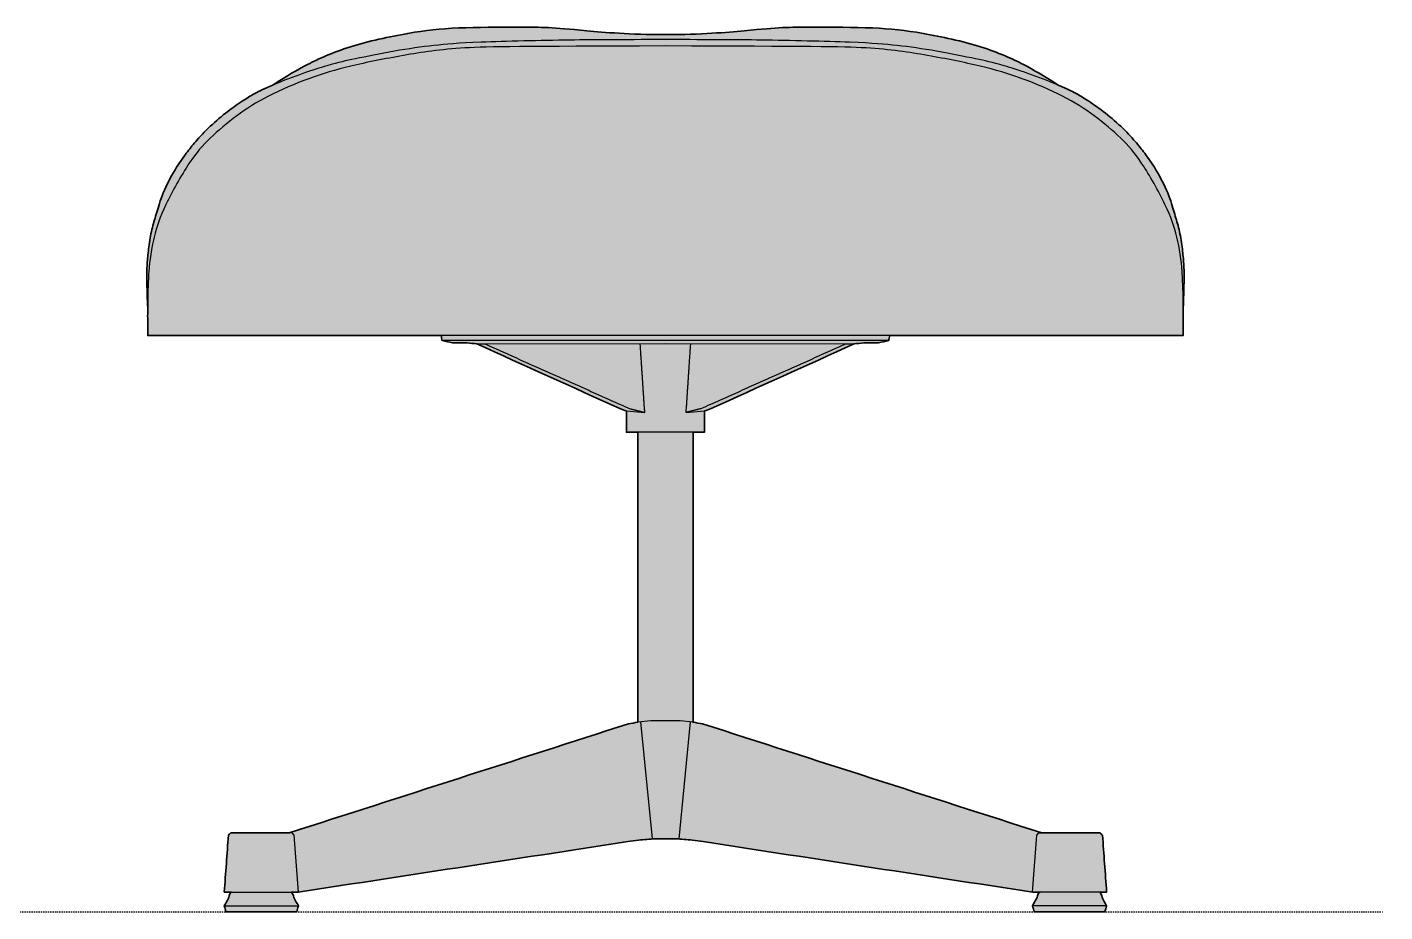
# Model space of a CAD drawing. Header units: millimetres. Extents: x 0 to 2629, y -1781 to 800.
# Drawn here: x 1985 to 2629, y 0 to 419 of the extents above; entities that cross this region are included whole.
import ezdxf

# ---------------------------------------------------------------- set-up
doc = ezdxf.new("R2010")
doc.units = ezdxf.units.MM
doc.linetypes.add('Dots', pattern=[1, 0, -1])
doc.layers.add('Blocks', color=7, linetype='Continuous')
doc.layers.add('Blocks$Fill', color=7, linetype='Continuous', true_color=0xffffff)
for name, color, linetype, lineweight, true_color in [('Blocks$Inner', 7, 'Continuous', 25, 0x007f00), ('Blocks$Outline', 7, 'Continuous', 35, 0xff3f3f), ('Groud', 7, 'Dots', 25, 0x243775)]:
    doc.layers.add(name, color=color, linetype=linetype, lineweight=lineweight, true_color=true_color)

# ---------------------------------------------------------------- blocks, each defined once
blk = doc.blocks.new('Eames Lounge Chair Ottoman Side')
at = {"layer": 'Blocks$Fill', "extrusion": (0, 0, -1)}
blk.add_hatch(color=256, dxfattribs=at).paths.add_polyline_path([(95.6, 286.56), (95.62, 273.21), (234.67, 273.22), (235.21, 270.8), (240.05, 269.76), (247.02, 269.73), (251.56, 269.28), (319.39, 238.62), (322.57, 237.45), (322.57, 227.34), (327.91, 227.34), (327.92, 90.53), (327.92, 89.88), (323.45, 89.14), (162.6, 37.39), (134.98, 37.39), (133.84, 36.35), (131.91, 9.34), (135.18, 9.36), (134.57, 8.52), (133.85, 6.53), (131.91, 2.8), (132.72, 0), (166.22, 0), (167.04, 2.8), (165.04, 6.51), (164.31, 8.52), (163.61, 9.36), (166.98, 9.34), (328.23, 34.05), (336.23, 34.66), (341.04, 34.66), (345.86, 34.66), (353.86, 34.05), (515.11, 9.35), (518.48, 9.36), (517.78, 8.52), (517.04, 6.52), (515.05, 2.8), (515.87, 0), (549.37, 0), (550.18, 2.8), (548.24, 6.54), (547.52, 8.52), (546.9, 9.36), (550.18, 9.35), (548.25, 36.35), (547.11, 37.4), (519.49, 37.4), (358.64, 89.14), (354.17, 89.88), (354.17, 90.53), (354.17, 227.34), (359.52, 227.34), (359.52, 237.45), (362.69, 238.62), (430.52, 269.28), (435.06, 269.73), (442.03, 269.77), (446.88, 270.8), (447.41, 273.22), (586.47, 273.22), (586.52, 282.5), (586.48, 286.57), (586.75, 292.91), (586.9, 300.2), (586.89, 303.03), (586.84, 305.29), (586.74, 307.17), (586.62, 308.89), (586.29, 312.44), (586.07, 314.32), (585.81, 316.3), (585.5, 318.36), (585.14, 320.47), (584.73, 322.53), (584.28, 324.5), (583.79, 326.33), (580.92, 335.87), (580.55, 337.04), (580.13, 338.25), (579.66, 339.52), (579.14, 340.83), (578.56, 342.19), (577.93, 343.58), (577.25, 344.99), (576.53, 346.41), (575.05, 349.18), (573.54, 351.78), (572.08, 354.11), (570.7, 356.17), (569.41, 358), (568.21, 359.61), (566.05, 362.43), (564.93, 363.8), (563.68, 365.28), (562.22, 366.91), (560.58, 368.69), (558.78, 370.54), (556.85, 372.42), (554.84, 374.26), (552.76, 376.06), (550.65, 377.79), (548.55, 379.43), (546.49, 380.97), (544.51, 382.4), (540.94, 384.83), (539.42, 385.8), (538.03, 386.66), (536.71, 387.42), (535.4, 388.15), (534.01, 388.89), (532.33, 389.71), (530.13, 390.71), (527.2, 391.98), (518.26, 397.53), (514.52, 399.68), (510.71, 401.71), (506.49, 403.8), (504.18, 404.87), (501.73, 405.94), (499.14, 407), (496.39, 408.06), (493.49, 409.09), (490.42, 410.09), (487.18, 411.06), (483.81, 411.99), (476.85, 413.7), (469.88, 415.2), (463.22, 416.45), (457.1, 417.43), (454.17, 417.83), (451.28, 418.17), (448.38, 418.45), (445.41, 418.69), (439.14, 419.05), (425.12, 419.37), (403.25, 419.39), (399.77, 419.32), (396.45, 419.19), (388.88, 418.65), (363, 416.52), (352.95, 416.07), (341.04, 415.89), (329.13, 416.07), (319.08, 416.52), (293.19, 418.65), (285.63, 419.19), (282.31, 419.32), (269.9, 419.42), (256.96, 419.37), (242.94, 419.05), (236.67, 418.69), (233.7, 418.45), (230.8, 418.16), (227.91, 417.82), (224.98, 417.43), (218.86, 416.44), (212.2, 415.19), (205.23, 413.7), (198.27, 411.98), (194.9, 411.06), (191.66, 410.09), (188.59, 409.09), (185.69, 408.05), (182.94, 407), (180.35, 405.94), (177.9, 404.86), (175.59, 403.8), (171.37, 401.7), (167.56, 399.67), (163.82, 397.53), (154.88, 391.97), (151.95, 390.71), (149.75, 389.71), (148.07, 388.88), (146.68, 388.15), (145.37, 387.42), (144.05, 386.65), (142.66, 385.8), (141.14, 384.82), (137.57, 382.4), (135.59, 380.97), (133.53, 379.43), (131.43, 377.78), (129.32, 376.06), (127.25, 374.26), (125.23, 372.41), (123.3, 370.54), (121.5, 368.68), (119.86, 366.91), (118.4, 365.27), (117.15, 363.8), (116.03, 362.43), (113.87, 359.61), (112.67, 357.99), (111.38, 356.17), (110, 354.11), (108.54, 351.78), (107.04, 349.18), (105.55, 346.4), (104.83, 344.99), (104.16, 343.58), (103.52, 342.19), (102.94, 340.83), (102.42, 339.51), (101.95, 338.25), (101.53, 337.03), (98.8, 328.07), (98.29, 326.32), (97.8, 324.5), (97.35, 322.53), (96.94, 320.46), (96.58, 318.36), (96.27, 316.29), (96.01, 314.32), (95.79, 312.44), (95.47, 308.89), (95.34, 307.16), (95.24, 305.28), (95.19, 303.03), (95.18, 300.19), (95.33, 292.91)], flags=0)
at = {"layer": 'Blocks$Inner'}
for points in [[(-234.67, 273.22), (-341.04, 273.22), (-447.41, 273.22)], [(-235.21, 270.8), (-446.88, 270.8)], [(-430.52, 269.28), (-426.7, 269.28), (-341.04, 269.46), (-255.38, 269.28), (-251.56, 269.28)], [(-359.52, 237.45), (-350.86, 236.78)], [(-331.23, 236.78), (-322.57, 237.45)], [(-327.91, 227.34), (-341.04, 227.34), (-354.17, 227.34)], [(-327.92, 89.88), (-334.13, 90.53), (-341.04, 90.62), (-347.96, 90.53), (-354.17, 89.88)], [(-352.8, 90.03), (-347.33, 34.55)], [(-329.28, 90.03), (-334.76, 34.55)], [(-515.09, 9.36), (-517.04, 36.35), (-518.05, 37.4), (-519.49, 37.4)], [(-167, 9.36), (-165.04, 36.35), (-164.03, 37.39), (-162.6, 37.39)], [(-546.9, 9.36), (-518.48, 9.36)], [(-135.18, 9.36), (-163.61, 9.36)], [(-550.18, 2.8), (-515.05, 2.8)], [(-131.91, 2.8), (-167.04, 2.8)]]:
    blk.add_lwpolyline(points, dxfattribs=at)
for points, degree, knots in [([(-154.88, 391.97), (-165.03, 396.25), (-183.71, 402.31), (-192.03, 403.99), (-212.89, 408.32), (-231.63, 410.92), (-247.85, 412.27), (-299.32, 413.49), (-318.15, 413.49), (-341.04, 413.49), (-363.93, 413.49), (-382.76, 413.49), (-434.23, 412.28), (-450.44, 410.92), (-469.19, 408.32), (-490.05, 403.99), (-498.37, 402.31), (-517.05, 396.25), (-527.2, 391.98)], 3, [-0.2021598, -0.2021598, -0.2021598, -0.2021598, -0.1732766, -0.1443934, -0.1155101, -0.0866269, -0.0577437, -0.0288605, 0, 0, 0, 0.0288605, 0.0577437, 0.0866269, 0.1155101, 0.1443934, 0.1732766, 0.2021598, 0.2021598, 0.2021598, 0.2021598]), ([(-95.6, 286.56), (-95.62, 289.03), (-95.65, 291.51), (-95.67, 293.98), (-95.8, 297.18), (-95.94, 300.38), (-96.07, 303.59), (-96.38, 308.78), (-98.38, 320.58), (-102.76, 333.65), (-115.95, 357.02), (-124.38, 366.47), (-137.72, 377.8), (-151.71, 386.75), (-172.45, 395.55), (-190.57, 401), (-216.79, 406.16), (-243.04, 410.23), (-272.19, 410.23), (-341.04, 410.49), (-409.89, 410.23), (-439.04, 410.23), (-465.29, 406.16), (-491.51, 401), (-509.63, 395.55), (-530.37, 386.75), (-544.36, 377.8), (-557.7, 366.47), (-566.13, 357.03), (-579.32, 333.65), (-583.7, 320.59), (-585.7, 308.78), (-586.01, 303.59), (-586.14, 300.39), (-586.28, 297.19), (-586.41, 293.98), (-586.44, 291.51), (-586.46, 289.04), (-586.48, 286.57)], 3, [-0.336467, -0.336467, -0.336467, -0.336467, -0.3285283, -0.3285283, -0.3285283, -0.3182382, -0.3182382, -0.3182382, -0.2893068, -0.2603754, -0.2314439, -0.2025125, -0.1735811, -0.1446497, -0.1157182, -0.0867868, -0.0578554, -0.028924, 0, 0, 0, 0.028924, 0.0578554, 0.0867868, 0.1157182, 0.1446497, 0.1735811, 0.2025125, 0.2314439, 0.2603754, 0.2893068, 0.3182382, 0.3182382, 0.3182382, 0.3285283, 0.3285283, 0.3285283, 0.336467, 0.336467, 0.336467, 0.336467]), ([(-426.7, 269.28), (-392.42, 253.95), (-358.14, 238.62), (-354.5, 237.7), (-350.86, 236.78), (-351.94, 253.11), (-353.02, 269.43)], 2, [0, 0, 0, 0.0803881, 0.0803881, 0.0884247, 0.0884247, 0.123453, 0.123453, 0.123453]), ([(-255.38, 269.28), (-289.66, 253.95), (-323.95, 238.62), (-327.59, 237.7), (-331.23, 236.78), (-330.15, 253.1), (-329.06, 269.43)], 2, [0, 0, 0, 0.0803881, 0.0803881, 0.0884247, 0.0884247, 0.123453, 0.123453, 0.123453])]:
    blk.add_open_spline(points, degree=degree, knots=knots, dxfattribs=at)
at = {"layer": 'Blocks$Outline'}
blk.add_open_spline([(-95.6, 286.56), (-95.41, 289.57), (-95.02, 302.3), (-95.41, 308.75), (-96.12, 316.01), (-97.7, 324.95), (-99.88, 331.18), (-102.26, 340.3), (-108.7, 352.57), (-114.17, 360.08), (-117.81, 364.76), (-124.98, 372.5), (-133.63, 379.7), (-141.67, 385.28), (-146.53, 388.14), (-150.37, 390.07), (-154.88, 391.97), (-162.04, 396.54), (-170.1, 401.41), (-189.82, 410.49), (-220.61, 417.19), (-240.92, 419.42), (-273.37, 419.42), (-285.01, 419.42), (-300.4, 418.02), (-323.84, 415.89), (-341.04, 415.89), (-358.24, 415.89), (-381.68, 418.02), (-397.07, 419.42), (-408.71, 419.42), (-441.16, 419.42), (-461.47, 417.19), (-492.26, 410.49), (-511.98, 401.41), (-520.04, 396.54), (-527.2, 391.98), (-531.71, 390.08), (-535.55, 388.15), (-540.41, 385.28), (-548.45, 379.7), (-557.1, 372.51), (-564.27, 364.76), (-567.91, 360.09), (-573.38, 352.57), (-579.82, 340.31), (-582.21, 331.18), (-584.38, 324.95), (-585.96, 316.02), (-586.67, 308.76), (-587.06, 302.31), (-586.67, 289.57), (-586.48, 286.57), (-586.49, 285.21), (-586.5, 283.86), (-586.52, 282.5), (-586.5, 279.41), (-586.48, 276.31), (-586.47, 273.22), (-540.11, 273.22), (-493.76, 273.22), (-447.41, 273.22), (-447.23, 272.41), (-447.05, 271.61), (-446.88, 270.8), (-445.26, 270.46), (-443.64, 270.11), (-442.03, 269.77), (-439.71, 269.75), (-437.38, 269.74), (-435.06, 269.73), (-433.54, 269.58), (-432.03, 269.43), (-430.52, 269.28), (-407.91, 259.06), (-385.3, 248.84), (-362.69, 238.62), (-361.63, 238.23), (-360.58, 237.84), (-359.52, 237.45), (-359.52, 234.08), (-359.52, 230.71), (-359.52, 227.34), (-357.73, 227.34), (-355.95, 227.34), (-354.17, 227.34), (-354.17, 181.73), (-354.17, 136.13), (-354.17, 90.53), (-354.17, 90.31), (-354.17, 90.1), (-354.17, 89.88), (-355.66, 89.64), (-357.15, 89.39), (-358.64, 89.14), (-412.25, 71.89), (-465.87, 54.64), (-519.49, 37.4), (-528.69, 37.4), (-537.9, 37.4), (-547.11, 37.4), (-547.49, 37.05), (-547.87, 36.7), (-548.25, 36.35), (-548.89, 27.35), (-549.54, 18.35), (-550.18, 9.35), (-549.09, 9.35), (-548, 9.36), (-546.9, 9.36), (-547.11, 9.08), (-547.31, 8.8), (-547.52, 8.52), (-547.76, 7.86), (-548, 7.2), (-548.24, 6.54), (-548.88, 5.29), (-549.53, 4.05), (-550.18, 2.8), (-549.91, 1.87), (-549.64, 0.94), (-549.37, 0), (-538.2, 0), (-527.04, 0), (-515.87, 0), (-515.59, 0.94), (-515.32, 1.87), (-515.05, 2.8), (-515.71, 4.04), (-516.38, 5.28), (-517.04, 6.52), (-517.29, 7.18), (-517.53, 7.85), (-517.78, 8.52), (-518.01, 8.8), (-518.25, 9.08), (-518.48, 9.36), (-517.36, 9.36), (-516.23, 9.35), (-515.11, 9.35), (-461.36, 17.58), (-407.61, 25.82), (-353.86, 34.05), (-351.19, 34.25), (-348.53, 34.45), (-345.86, 34.66), (-344.25, 34.66), (-342.65, 34.66), (-341.04, 34.66), (-339.44, 34.66), (-337.83, 34.66), (-336.23, 34.66), (-333.56, 34.45), (-330.89, 34.25), (-328.23, 34.05), (-274.48, 25.81), (-220.73, 17.58), (-166.98, 9.34), (-165.85, 9.35), (-164.73, 9.35), (-163.61, 9.36), (-163.84, 9.08), (-164.08, 8.8), (-164.31, 8.52), (-164.55, 7.85), (-164.8, 7.18), (-165.04, 6.51), (-165.71, 5.27), (-166.38, 4.04), (-167.04, 2.8), (-166.77, 1.87), (-166.49, 0.93), (-166.22, 0), (-155.05, 0), (-143.88, 0), (-132.72, 0), (-132.45, 0.93), (-132.18, 1.86), (-131.91, 2.8), (-132.56, 4.04), (-133.2, 5.29), (-133.85, 6.53), (-134.09, 7.2), (-134.33, 7.86), (-134.57, 8.52), (-134.78, 8.8), (-134.98, 9.08), (-135.18, 9.36), (-134.09, 9.35), (-133, 9.35), (-131.91, 9.34), (-132.55, 18.34), (-133.19, 27.35), (-133.84, 36.35), (-134.22, 36.7), (-134.6, 37.04), (-134.98, 37.39), (-144.19, 37.39), (-153.39, 37.39), (-162.6, 37.39), (-216.22, 54.64), (-269.83, 71.89), (-323.45, 89.14), (-324.94, 89.39), (-326.43, 89.64), (-327.92, 89.88), (-327.92, 90.1), (-327.92, 90.31), (-327.92, 90.53), (-327.92, 136.13), (-327.91, 181.73), (-327.91, 227.34), (-326.13, 227.34), (-324.35, 227.34), (-322.57, 227.34), (-322.57, 230.71), (-322.57, 234.08), (-322.57, 237.45), (-321.51, 237.84), (-320.45, 238.23), (-319.39, 238.62), (-296.78, 248.84), (-274.17, 259.06), (-251.56, 269.28), (-250.05, 269.43), (-248.54, 269.58), (-247.02, 269.73), (-244.7, 269.74), (-242.38, 269.75), (-240.05, 269.76), (-238.44, 270.11), (-236.82, 270.45), (-235.21, 270.8), (-235.03, 271.61), (-234.85, 272.41), (-234.67, 273.22), (-188.32, 273.21), (-141.97, 273.21), (-95.62, 273.21), (-95.6, 276.31), (-95.58, 279.4), (-95.57, 282.5), (-95.58, 283.85), (-95.59, 285.21), (-95.6, 286.56)], degree=3, knots=[-0.344559, -0.344559, -0.344559, -0.344559, -0.334613, -0.324666, -0.31472, -0.304773, -0.294827, -0.28488, -0.274934, -0.264987, -0.255041, -0.245094, -0.235148, -0.225201, -0.215255, -0.205308, -0.205308, -0.205308, -0.179645, -0.153981, -0.128318, -0.102654, -0.076991, -0.051327, -0.025664, 0, 0, 0, 0.025664, 0.051327, 0.076991, 0.102654, 0.128318, 0.153981, 0.179645, 0.205308, 0.205308, 0.205308, 0.215255, 0.225201, 0.235148, 0.245094, 0.255041, 0.264987, 0.274934, 0.28488, 0.294827, 0.304773, 0.31472, 0.324666, 0.334613, 0.344559, 0.344559, 0.344559, 0.348908, 0.348908, 0.348908, 0.358846, 0.358846, 0.358846, 0.507719, 0.507719, 0.507719, 0.510366, 0.510366, 0.510366, 0.515669, 0.515669, 0.515669, 0.523131, 0.523131, 0.523131, 0.528011, 0.528011, 0.528011, 0.607676, 0.607676, 0.607676, 0.611298, 0.611298, 0.611298, 0.622115, 0.622115, 0.622115, 0.627838, 0.627838, 0.627838, 0.774258, 0.774258, 0.774258, 0.776058, 0.776058, 0.776058, 0.780908, 0.780908, 0.780908, 0.961738, 0.961738, 0.961738, 0.991299, 0.991299, 0.991299, 0.993099, 0.993099, 0.993099, 1.022075, 1.022075, 1.022075, 1.025581, 1.025581, 1.025581, 1.027381, 1.027381, 1.027381, 1.029638, 1.029638, 1.029638, 1.034147, 1.034147, 1.034147, 1.037265, 1.037265, 1.037265, 1.073117, 1.073117, 1.073117, 1.07624, 1.07624, 1.07624, 1.080755, 1.080755, 1.080755, 1.083039, 1.083039, 1.083039, 1.084839, 1.084839, 1.084839, 1.088446, 1.088446, 1.088446, 1.263034, 1.263034, 1.263034, 1.271621, 1.271621, 1.271621, 1.276774, 1.276774, 1.276774, 1.281928, 1.281928, 1.281928, 1.290515, 1.290515, 1.290515, 1.465103, 1.465103, 1.465103, 1.468709, 1.468709, 1.468709, 1.470509, 1.470509, 1.470509, 1.472794, 1.472794, 1.472794, 1.477309, 1.477309, 1.477309, 1.480432, 1.480432, 1.480432, 1.516284, 1.516284, 1.516284, 1.519402, 1.519402, 1.519402, 1.52391, 1.52391, 1.52391, 1.526168, 1.526168, 1.526168, 1.527968, 1.527968, 1.527968, 1.531474, 1.531474, 1.531474, 1.56045, 1.56045, 1.56045, 1.56225, 1.56225, 1.56225, 1.591811, 1.591811, 1.591811, 1.772641, 1.772641, 1.772641, 1.777491, 1.777491, 1.777491, 1.779291, 1.779291, 1.779291, 1.925711, 1.925711, 1.925711, 1.931433, 1.931433, 1.931433, 1.942251, 1.942251, 1.942251, 1.945873, 1.945873, 1.945873, 2.025538, 2.025538, 2.025538, 2.030418, 2.030418, 2.030418, 2.037879, 2.037879, 2.037879, 2.043183, 2.043183, 2.043183, 2.04583, 2.04583, 2.04583, 2.194703, 2.194703, 2.194703, 2.20464, 2.20464, 2.20464, 2.20899, 2.20899, 2.20899, 2.20899], dxfattribs=at)

msp = doc.modelspace()

# ---------------------------------------------------------------- linework, layer by layer
at = {"layer": 'Groud'}
msp.add_lwpolyline([(1214.24, 0), (2628.83, 0)], dxfattribs=at)

# ---------------------------------------------------------------- block references
at = {"layer": 'Blocks'}
msp.add_blockref('Eames Lounge Chair Ottoman Side', (2628.83, 0), dxfattribs=at)

doc.saveas('drawing.dxf')
